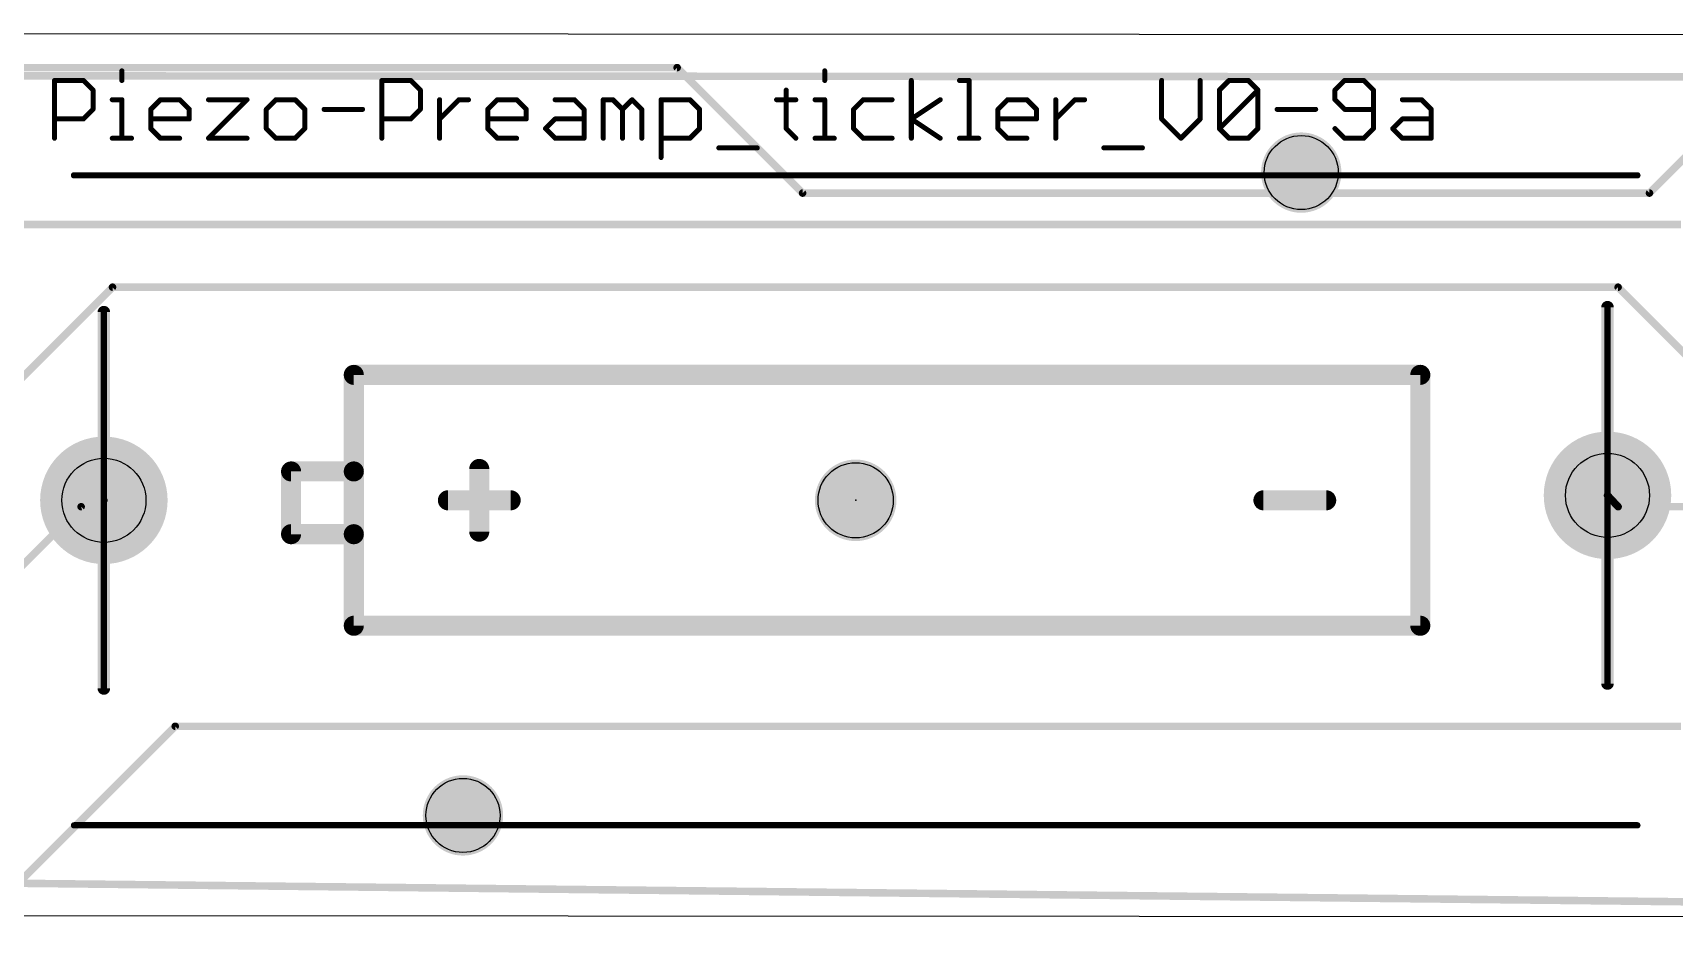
# Model space of a CAD drawing. Extents: x -2 to 99, y -3 to 18.
# Drawn here: x 34.58 to 67.81, y -0.14 to 17.85 of the extents above; entities that cross this region are included whole.
import ezdxf

# ---------------------------------------------------------------- set-up
doc = ezdxf.new("R2010")
doc.units = 0
for name, color, linetype in [('1', 22, 'CONTINUOUS'), ('16', 175, 'CONTINUOUS'), ('17', 82, 'CONTINUOUS'), ('20', 7, 'CONTINUOUS'), ('21', 253, 'CONTINUOUS'), ('23', 7, 'CONTINUOUS'), ('25', 253, 'CONTINUOUS'), ('29', 253, 'CONTINUOUS'), ('30', 253, 'CONTINUOUS'), ('41', 22, 'CONTINUOUS'), ('44', 253, 'CONTINUOUS'), ('51', 253, 'CONTINUOUS')]:
    doc.layers.add(name, color=color, linetype=linetype)

# ---------------------------------------------------------------- blocks, each defined once
blk = doc.blocks.new('ROUNDP')
at = {"const_width": 0.5}
blk.add_lwpolyline([(0, -0.25, 1), (0, 0.25, 1), (0, -0.25)], format="xyb", dxfattribs=at)

msp = doc.modelspace()

# ---------------------------------------------------------------- linework, layer by layer
at = {"layer": '1', "const_width": 0.1524}
for points in [[(96.555, 16.94), (1, 17)], [(47.625, 17.145), (12.065, 17.145)], [(50.165, 14.605), (47.625, 17.145)], [(69.215, 16.51), (67.31, 14.605)], [(67.31, 14.605), (50.165, 14.605)], [(67.945, 13.97), (31.75, 13.97)], [(36.195, 12.7), (31.75, 8.255)], [(66.675, 12.7), (36.195, 12.7)], [(69.215, 10.16), (66.675, 12.7)], [(34.29, 6.985), (35.56, 8.255)], [(35.56, 8.255), (36.02, 8.385)], [(37.465, 3.81), (34.29, 0.635)], [(67.945, 3.81), (37.465, 3.81)], [(1, 1), (96.555, -0.06)]]:
    msp.add_lwpolyline(points, dxfattribs=at)
at = {"layer": '1', "const_width": 0.0762}
for points in [[(47.6519, 17.1719, 1), (47.5981, 17.1181)], [(47.625, 17.1069, 1), (47.625, 17.1831)], [(50.165, 14.6431, 1), (50.165, 14.5669)], [(50.1381, 14.5781, 1), (50.1919, 14.6319)], [(67.2831, 14.6319, 1), (67.3369, 14.5781)], [(67.31, 14.5669, 1), (67.31, 14.6431)], [(36.195, 12.7381, 1), (36.195, 12.6619)], [(36.2219, 12.6731, 1), (36.1681, 12.7269)], [(66.7019, 12.7269, 1), (66.6481, 12.6731)], [(66.675, 12.6619, 1), (66.675, 12.7381)], [(35.5496, 8.2917, 1), (35.5704, 8.2183)], [(35.5869, 8.2281, 1), (35.5331, 8.2819)], [(36.0304, 8.3483, 1), (36.0096, 8.4217)], [(37.465, 3.8481, 1), (37.465, 3.7719)], [(37.4919, 3.7831, 1), (37.4381, 3.8369)]]:
    msp.add_lwpolyline(points, format="xyb", dxfattribs=at)
at = {"layer": '16', "const_width": 0.1524}
for points in [[(96.555, 16.94), (1, 17)], [(66.675, 8.255), (66.46, 8.485)], [(66.675, 8.255), (69.215, 8.255)], [(1, 1), (96.555, -0.06)]]:
    msp.add_lwpolyline(points, dxfattribs=at)
at = {"layer": '16', "const_width": 0.0762}
for points in [[(66.4878, 8.511, 1), (66.4322, 8.459)], [(66.675, 8.2931, 1), (66.675, 8.2169)], [(66.6472, 8.229, 1), (66.7028, 8.281)]]:
    msp.add_lwpolyline(points, format="xyb", dxfattribs=at)
at = {"layer": '20'}
for p, q in [((95.69, 17.79), (0.805, 17.85)), ((1, 0), (95.555, -0.06))]:
    msp.add_line(p, q, dxfattribs=at)
for centre, radius in [((60.26, 15.02), 0.75), ((51.24, 8.385), 0.762), ((43.29, 2.005), 0.75)]:
    msp.add_circle(centre, radius, dxfattribs=at)
at = {"layer": '21', "const_width": 0.4064}
for points in [[(62.67, 10.925), (41.08, 10.925)], [(41.08, 10.925), (41.08, 8.9692)], [(62.67, 5.845), (62.67, 10.925)], [(41.08, 8.9692), (39.81, 8.9692)], [(39.81, 8.9692), (39.81, 7.6992)], [(41.08, 8.9692), (41.08, 7.6992)], [(43.62, 9.02), (43.62, 7.75)], [(44.255, 8.385), (42.985, 8.385)], [(60.765, 8.385), (59.495, 8.385)], [(39.81, 7.6992), (41.08, 7.6992)], [(41.08, 7.6992), (41.08, 5.845)], [(41.08, 5.845), (62.67, 5.845)]]:
    msp.add_lwpolyline(points, dxfattribs=at)
at = {"layer": '21', "const_width": 0.2032}
for points in [[(41.08, 11.0266, 1), (41.08, 10.8234)], [(41.1816, 10.925, 1), (40.9784, 10.925)], [(62.7716, 10.925, 1), (62.5684, 10.925)], [(62.67, 10.8234, 1), (62.67, 11.0266)], [(39.81, 9.0708, 1), (39.81, 8.8676)], [(39.9116, 8.9692, 1), (39.7084, 8.9692)], [(41.1816, 8.9692, 1), (40.9784, 8.9692)], [(40.9784, 8.9692, 1), (41.1816, 8.9692)], [(41.08, 8.8676, 1), (41.08, 9.0708)], [(43.7216, 9.02, 1), (43.5184, 9.02)], [(42.985, 8.4866, 1), (42.985, 8.2834)], [(44.255, 8.2834, 1), (44.255, 8.4866)], [(59.495, 8.4866, 1), (59.495, 8.2834)], [(60.765, 8.2834, 1), (60.765, 8.4866)], [(39.81, 7.8008, 1), (39.81, 7.5976)], [(39.7084, 7.6992, 1), (39.9116, 7.6992)], [(41.1816, 7.6992, 1), (40.9784, 7.6992)], [(40.9784, 7.6992, 1), (41.1816, 7.6992)], [(41.08, 7.5976, 1), (41.08, 7.8008)], [(43.5184, 7.75, 1), (43.7216, 7.75)], [(41.08, 5.9466, 1), (41.08, 5.7434)], [(62.67, 5.7434, 1), (62.67, 5.9466)], [(40.9784, 5.845, 1), (41.1816, 5.845)], [(62.5684, 5.845, 1), (62.7716, 5.845)]]:
    msp.add_lwpolyline(points, format="xyb", dxfattribs=at)
at = {"layer": '23'}
msp.add_point((51.24, 8.385), dxfattribs=at)
at = {"layer": '25', "const_width": 0.1016}
for points in [[(36.3851, 17.0801), (36.3851, 16.8852)], [(50.6128, 17.0801), (50.6128, 16.8852)], [(35.0208, 15.7158), (35.0208, 16.8852)], [(35.0208, 16.8852), (35.6055, 16.8852)], [(35.6055, 16.8852), (35.8004, 16.6903)], [(35.8004, 16.6903), (35.8004, 16.3005)], [(41.6474, 15.7158), (41.6474, 16.8852)], [(41.6474, 16.8852), (42.2321, 16.8852)], [(42.2321, 16.8852), (42.427, 16.6903)], [(42.427, 16.6903), (42.427, 16.3005)], [(49.8332, 16.6903), (49.8332, 15.9107)], [(52.3668, 15.7158), (52.3668, 16.8852)], [(53.3413, 16.8852), (53.5362, 16.8852)], [(53.5362, 16.8852), (53.5362, 15.7158)], [(57.4342, 16.8852), (57.4342, 16.1056)], [(58.2138, 16.1056), (58.2138, 16.8852)], [(58.6036, 16.6903), (58.7985, 16.8852)], [(58.6036, 15.9107), (58.6036, 16.6903)], [(58.6036, 15.9107), (59.3832, 16.6903)], [(58.7985, 16.8852), (59.1883, 16.8852)], [(59.1883, 16.8852), (59.3832, 16.6903)], [(59.3832, 16.6903), (59.3832, 15.9107)], [(61.1373, 16.8852), (60.9424, 16.6903)], [(60.9424, 16.6903), (60.9424, 16.4954)], [(61.5271, 16.8852), (61.1373, 16.8852)], [(61.722, 16.6903), (61.5271, 16.8852)], [(61.722, 15.9107), (61.722, 16.6903)], [(35.8004, 16.3005), (35.6055, 16.1056)], [(36.1902, 16.4954), (36.3851, 16.4954)], [(36.3851, 16.4954), (36.3851, 15.7158)], [(36.9698, 16.3005), (37.1647, 16.4954)], [(36.9698, 15.9107), (36.9698, 16.3005)], [(37.1647, 16.4954), (37.5545, 16.4954)], [(37.5545, 16.4954), (37.7494, 16.3005)], [(37.7494, 16.3005), (37.7494, 16.1056)], [(38.1392, 16.4954), (38.9188, 16.4954)], [(38.9188, 16.4954), (38.1392, 15.7158)], [(39.5035, 16.4954), (39.3086, 16.3005)], [(39.3086, 16.3005), (39.3086, 15.9107)], [(39.8933, 16.4954), (39.5035, 16.4954)], [(40.0882, 16.3005), (39.8933, 16.4954)], [(40.0882, 15.9107), (40.0882, 16.3005)], [(40.478, 16.3005), (41.2576, 16.3005)], [(42.427, 16.3005), (42.2321, 16.1056)], [(42.8168, 15.7158), (42.8168, 16.4954)], [(42.8168, 16.1056), (43.2066, 16.4954)], [(43.2066, 16.4954), (43.4015, 16.4954)], [(43.7913, 16.3005), (43.9862, 16.4954)], [(43.7913, 15.9107), (43.7913, 16.3005)], [(43.9862, 16.4954), (44.376, 16.4954)], [(44.376, 16.4954), (44.5709, 16.3005)], [(44.5709, 16.3005), (44.5709, 16.1056)], [(45.1556, 16.4954), (45.5454, 16.4954)], [(45.5454, 16.4954), (45.7403, 16.3005)], [(45.7403, 16.3005), (45.7403, 15.7158)], [(46.1301, 15.7158), (46.1301, 16.4954)], [(46.1301, 16.4954), (46.325, 16.4954)], [(46.325, 16.4954), (46.5199, 16.3005)], [(46.5199, 16.3005), (46.7148, 16.4954)], [(46.5199, 16.3005), (46.5199, 15.7158)], [(46.7148, 16.4954), (46.9097, 16.3005)], [(46.9097, 16.3005), (46.9097, 15.7158)], [(47.2995, 15.326), (47.2995, 16.4954)], [(47.2995, 16.4954), (47.8842, 16.4954)], [(47.8842, 16.4954), (48.0791, 16.3005)], [(48.0791, 16.3005), (48.0791, 15.9107)], [(49.6383, 16.4954), (50.0281, 16.4954)], [(50.4179, 16.4954), (50.6128, 16.4954)], [(50.6128, 16.4954), (50.6128, 15.7158)], [(51.3924, 16.4954), (51.1975, 16.3005)], [(51.1975, 16.3005), (51.1975, 15.9107)], [(51.9771, 16.4954), (51.3924, 16.4954)], [(52.3668, 16.1056), (52.9515, 16.4954)], [(54.1209, 16.3005), (54.3158, 16.4954)], [(54.1209, 15.9107), (54.1209, 16.3005)], [(54.3158, 16.4954), (54.7056, 16.4954)], [(54.7056, 16.4954), (54.9005, 16.3005)], [(54.9005, 16.3005), (54.9005, 16.1056)], [(55.2903, 15.7158), (55.2903, 16.4954)], [(55.2903, 16.1056), (55.6801, 16.4954)], [(55.6801, 16.4954), (55.875, 16.4954)], [(59.773, 16.3005), (60.5526, 16.3005)], [(60.9424, 16.4954), (61.1373, 16.3005)], [(61.1373, 16.3005), (61.722, 16.3005)], [(62.3067, 16.4954), (62.6965, 16.4954)], [(62.6965, 16.4954), (62.8914, 16.3005)], [(62.8914, 16.3005), (62.8914, 15.7158)], [(35.6055, 16.1056), (35.0208, 16.1056)], [(37.7494, 16.1056), (36.9698, 16.1056)], [(37.1647, 15.7158), (36.9698, 15.9107)], [(39.3086, 15.9107), (39.5035, 15.7158)], [(39.8933, 15.7158), (40.0882, 15.9107)], [(42.2321, 16.1056), (41.6474, 16.1056)], [(44.5709, 16.1056), (43.7913, 16.1056)], [(43.9862, 15.7158), (43.7913, 15.9107)], [(44.9607, 15.9107), (45.1556, 16.1056)], [(45.1556, 15.7158), (44.9607, 15.9107)], [(45.1556, 16.1056), (45.7403, 16.1056)], [(48.0791, 15.9107), (47.8842, 15.7158)], [(49.8332, 15.9107), (50.0281, 15.7158)], [(51.1975, 15.9107), (51.3924, 15.7158)], [(52.9515, 15.7158), (52.3668, 16.1056)], [(54.9005, 16.1056), (54.1209, 16.1056)], [(54.3158, 15.7158), (54.1209, 15.9107)], [(57.4342, 16.1056), (57.824, 15.7158)], [(57.824, 15.7158), (58.2138, 16.1056)], [(58.7985, 15.7158), (58.6036, 15.9107)], [(59.3832, 15.9107), (59.1883, 15.7158)], [(60.9424, 15.9107), (61.1373, 15.7158)], [(61.5271, 15.7158), (61.722, 15.9107)], [(62.1118, 15.9107), (62.3067, 16.1056)], [(62.3067, 15.7158), (62.1118, 15.9107)], [(62.3067, 16.1056), (62.8914, 16.1056)], [(36.1902, 15.7158), (36.58, 15.7158)], [(37.5545, 15.7158), (37.1647, 15.7158)], [(38.1392, 15.7158), (38.9188, 15.7158)], [(39.5035, 15.7158), (39.8933, 15.7158)], [(44.376, 15.7158), (43.9862, 15.7158)], [(45.7403, 15.7158), (45.1556, 15.7158)], [(47.8842, 15.7158), (47.2995, 15.7158)], [(50.4179, 15.7158), (50.8077, 15.7158)], [(51.3924, 15.7158), (51.9771, 15.7158)], [(53.3413, 15.7158), (53.7311, 15.7158)], [(54.7056, 15.7158), (54.3158, 15.7158)], [(59.1883, 15.7158), (58.7985, 15.7158)], [(61.1373, 15.7158), (61.5271, 15.7158)], [(62.8914, 15.7158), (62.3067, 15.7158)], [(48.4689, 15.5209), (49.2485, 15.5209)], [(56.2648, 15.5209), (57.0444, 15.5209)]]:
    msp.add_lwpolyline(points, dxfattribs=at)
at = {"layer": '25', "const_width": 0.0508}
for points in [[(36.4105, 17.0801, 1), (36.3597, 17.0801)], [(50.6382, 17.0801, 1), (50.5874, 17.0801)], [(35.0462, 16.8852, 1), (34.9954, 16.8852)], [(35.0208, 16.9106, 1), (35.0208, 16.8598)], [(35.6235, 16.9032, 1), (35.5875, 16.8672)], [(35.6055, 16.8598, 1), (35.6055, 16.9106)], [(35.8258, 16.6903, 1), (35.775, 16.6903)], [(35.7824, 16.6723, 1), (35.8184, 16.7083)], [(36.3597, 16.8852, 1), (36.4105, 16.8852)], [(41.6728, 16.8852, 1), (41.622, 16.8852)], [(41.6474, 16.9106, 1), (41.6474, 16.8598)], [(42.25, 16.9032, 1), (42.2141, 16.8672)], [(42.2321, 16.8598, 1), (42.2321, 16.9106)], [(42.4524, 16.6903, 1), (42.4016, 16.6903)], [(42.409, 16.6723, 1), (42.4449, 16.7083)], [(49.8586, 16.6903, 1), (49.8078, 16.6903)], [(50.5874, 16.8852, 1), (50.6382, 16.8852)], [(52.3922, 16.8852, 1), (52.3415, 16.8852)], [(53.3413, 16.9106, 1), (53.3413, 16.8598)], [(53.5616, 16.8852, 1), (53.5108, 16.8852)], [(53.5362, 16.8598, 1), (53.5362, 16.9106)], [(57.4596, 16.8852, 1), (57.4088, 16.8852)], [(58.2392, 16.8852, 1), (58.1884, 16.8852)], [(58.629, 16.6903, 1), (58.5782, 16.6903)], [(58.5857, 16.7083, 1), (58.6216, 16.6723)], [(58.7985, 16.9106, 1), (58.7985, 16.8598)], [(58.8165, 16.8672, 1), (58.7806, 16.9032)], [(59.2063, 16.9032, 1), (59.1704, 16.8672)], [(59.1883, 16.8598, 1), (59.1883, 16.9106)], [(59.4086, 16.6903, 1), (59.3578, 16.6903)], [(59.4012, 16.6723, 1), (59.3653, 16.7083)], [(59.3653, 16.6723, 1), (59.4012, 16.7083)], [(60.9678, 16.6903, 1), (60.917, 16.6903)], [(60.9245, 16.7083, 1), (60.9604, 16.6723)], [(61.1373, 16.9106, 1), (61.1373, 16.8598)], [(61.1553, 16.8672, 1), (61.1194, 16.9032)], [(61.5451, 16.9032, 1), (61.5092, 16.8672)], [(61.5271, 16.8598, 1), (61.5271, 16.9106)], [(61.7474, 16.6903, 1), (61.6966, 16.6903)], [(61.7041, 16.6723, 1), (61.74, 16.7083)], [(35.775, 16.3005, 1), (35.8258, 16.3005)], [(35.8184, 16.2825, 1), (35.7824, 16.3185)], [(36.1902, 16.5208, 1), (36.1902, 16.47)], [(36.4105, 16.4954, 1), (36.3597, 16.4954)], [(36.3851, 16.47, 1), (36.3851, 16.5208)], [(36.9518, 16.3185, 1), (36.9878, 16.2825)], [(36.9952, 16.3005, 1), (36.9444, 16.3005)], [(37.1647, 16.5208, 1), (37.1647, 16.47)], [(37.1827, 16.4774, 1), (37.1467, 16.5134)], [(37.5725, 16.5134, 1), (37.5365, 16.4774)], [(37.5545, 16.47, 1), (37.5545, 16.5208)], [(37.7748, 16.3005, 1), (37.724, 16.3005)], [(37.7314, 16.2825, 1), (37.7674, 16.3185)], [(38.1392, 16.5208, 1), (38.1392, 16.47)], [(38.9367, 16.4774, 1), (38.9008, 16.5134)], [(38.9188, 16.47, 1), (38.9188, 16.5208)], [(39.2906, 16.3185, 1), (39.3265, 16.2825)], [(39.334, 16.3005, 1), (39.2832, 16.3005)], [(39.5035, 16.5208, 1), (39.5035, 16.47)], [(39.5214, 16.4774, 1), (39.4855, 16.5134)], [(39.9112, 16.5134, 1), (39.8753, 16.4774)], [(39.8933, 16.47, 1), (39.8933, 16.5208)], [(40.1136, 16.3005, 1), (40.0628, 16.3005)], [(40.0702, 16.2825, 1), (40.1061, 16.3185)], [(40.478, 16.3259, 1), (40.478, 16.2751)], [(41.2576, 16.2751, 1), (41.2576, 16.3259)], [(42.4016, 16.3005, 1), (42.4524, 16.3005)], [(42.4449, 16.2825, 1), (42.409, 16.3185)], [(42.8422, 16.4954, 1), (42.7914, 16.4954)], [(43.2066, 16.5208, 1), (43.2066, 16.47)], [(43.2245, 16.4774, 1), (43.1886, 16.5134)], [(43.4015, 16.47, 1), (43.4015, 16.5208)], [(43.7733, 16.3185, 1), (43.8092, 16.2825)], [(43.8167, 16.3005, 1), (43.7659, 16.3005)], [(43.9862, 16.5208, 1), (43.9862, 16.47)], [(44.0041, 16.4774, 1), (43.9682, 16.5134)], [(44.3939, 16.5134, 1), (44.358, 16.4774)], [(44.376, 16.47, 1), (44.376, 16.5208)], [(44.5963, 16.3005, 1), (44.5455, 16.3005)], [(44.5529, 16.2825, 1), (44.5888, 16.3185)], [(45.1556, 16.5208, 1), (45.1556, 16.47)], [(45.5633, 16.5134, 1), (45.5274, 16.4774)], [(45.5454, 16.47, 1), (45.5454, 16.5208)], [(45.7657, 16.3005, 1), (45.7149, 16.3005)], [(45.7223, 16.2825, 1), (45.7582, 16.3185)], [(46.1555, 16.4954, 1), (46.1047, 16.4954)], [(46.1301, 16.5208, 1), (46.1301, 16.47)], [(46.3429, 16.5134, 1), (46.307, 16.4774)], [(46.325, 16.47, 1), (46.325, 16.5208)], [(46.5019, 16.3185, 1), (46.5378, 16.2825)], [(46.5453, 16.3005, 1), (46.4945, 16.3005)], [(46.5019, 16.2825, 1), (46.5378, 16.3185)], [(46.7327, 16.5134, 1), (46.6968, 16.4774)], [(46.7327, 16.4774, 1), (46.6968, 16.5134)], [(46.9351, 16.3005, 1), (46.8843, 16.3005)], [(46.8917, 16.2825, 1), (46.9276, 16.3185)], [(47.3249, 16.4954, 1), (47.2741, 16.4954)], [(47.2995, 16.5208, 1), (47.2995, 16.47)], [(47.9021, 16.5134, 1), (47.8662, 16.4774)], [(47.8842, 16.47, 1), (47.8842, 16.5208)], [(48.1045, 16.3005, 1), (48.0537, 16.3005)], [(48.0611, 16.2825, 1), (48.097, 16.3185)], [(49.6383, 16.5208, 1), (49.6383, 16.47)], [(50.0281, 16.47, 1), (50.0281, 16.5208)], [(50.4179, 16.5208, 1), (50.4179, 16.47)], [(50.6382, 16.4954, 1), (50.5874, 16.4954)], [(50.6128, 16.47, 1), (50.6128, 16.5208)], [(51.1795, 16.3185, 1), (51.2154, 16.2825)], [(51.2229, 16.3005, 1), (51.1721, 16.3005)], [(51.3924, 16.5208, 1), (51.3924, 16.47)], [(51.4103, 16.4774, 1), (51.3744, 16.5134)], [(51.9771, 16.47, 1), (51.9771, 16.5208)], [(52.9656, 16.4743, 1), (52.9375, 16.5165)], [(54.1463, 16.3005, 1), (54.0955, 16.3005)], [(54.103, 16.3185, 1), (54.1389, 16.2825)], [(54.3158, 16.5208, 1), (54.3158, 16.47)], [(54.3338, 16.4774, 1), (54.2979, 16.5134)], [(54.7236, 16.5134, 1), (54.6877, 16.4774)], [(54.7056, 16.47, 1), (54.7056, 16.5208)], [(54.9259, 16.3005, 1), (54.8751, 16.3005)], [(54.8826, 16.2825, 1), (54.9185, 16.3185)], [(55.3157, 16.4954, 1), (55.2649, 16.4954)], [(55.6801, 16.5208, 1), (55.6801, 16.47)], [(55.6981, 16.4774, 1), (55.6622, 16.5134)], [(55.875, 16.47, 1), (55.875, 16.5208)], [(59.773, 16.3259, 1), (59.773, 16.2751)], [(60.5526, 16.2751, 1), (60.5526, 16.3259)], [(60.9604, 16.5134, 1), (60.9245, 16.4774)], [(60.917, 16.4954, 1), (60.9678, 16.4954)], [(61.1373, 16.3259, 1), (61.1373, 16.2751)], [(61.1194, 16.2825, 1), (61.1553, 16.3185)], [(61.722, 16.2751, 1), (61.722, 16.3259)], [(62.3067, 16.5208, 1), (62.3067, 16.47)], [(62.7145, 16.5134, 1), (62.6786, 16.4774)], [(62.6965, 16.47, 1), (62.6965, 16.5208)], [(62.9168, 16.3005, 1), (62.866, 16.3005)], [(62.8735, 16.2825, 1), (62.9094, 16.3185)], [(35.0208, 16.131, 1), (35.0208, 16.0802)], [(35.5875, 16.1236, 1), (35.6235, 16.0876)], [(35.6055, 16.0802, 1), (35.6055, 16.131)], [(36.9878, 15.9287, 1), (36.9518, 15.8927)], [(36.9698, 16.131, 1), (36.9698, 16.0802)], [(37.724, 16.1056, 1), (37.7748, 16.1056)], [(37.7494, 16.0802, 1), (37.7494, 16.131)], [(39.3265, 15.9287, 1), (39.2906, 15.8927)], [(40.1061, 15.8927, 1), (40.0702, 15.9287)], [(41.6474, 16.131, 1), (41.6474, 16.0802)], [(42.2141, 16.1236, 1), (42.25, 16.0876)], [(42.2321, 16.0802, 1), (42.2321, 16.131)], [(42.7988, 16.1236, 1), (42.8347, 16.0876)], [(43.8092, 15.9287, 1), (43.7733, 15.8927)], [(43.7913, 16.131, 1), (43.7913, 16.0802)], [(44.5455, 16.1056, 1), (44.5963, 16.1056)], [(44.5709, 16.0802, 1), (44.5709, 16.131)], [(44.9786, 15.9287, 1), (44.9427, 15.8927)], [(44.9427, 15.9287, 1), (44.9786, 15.8927)], [(45.1556, 16.131, 1), (45.1556, 16.0802)], [(45.1735, 16.0876, 1), (45.1376, 16.1236)], [(45.7403, 16.0802, 1), (45.7403, 16.131)], [(48.097, 15.8927, 1), (48.0611, 15.9287)], [(49.8511, 15.9287, 1), (49.8152, 15.8927)], [(51.2154, 15.9287, 1), (51.1795, 15.8927)], [(52.3809, 16.1267, 1), (52.3528, 16.0845)], [(52.3528, 16.1267, 1), (52.3809, 16.0845)], [(54.1209, 16.131, 1), (54.1209, 16.0802)], [(54.1389, 15.9287, 1), (54.103, 15.8927)], [(54.8751, 16.1056, 1), (54.9259, 16.1056)], [(54.9005, 16.0802, 1), (54.9005, 16.131)], [(55.2724, 16.1236, 1), (55.3083, 16.0876)], [(57.4522, 16.1236, 1), (57.4163, 16.0876)], [(57.4088, 16.1056, 1), (57.4596, 16.1056)], [(58.1884, 16.1056, 1), (58.2392, 16.1056)], [(58.2318, 16.0876, 1), (58.1959, 16.1236)], [(58.6216, 15.9287, 1), (58.5857, 15.8927)], [(58.5857, 15.9287, 1), (58.6216, 15.8927)], [(59.4012, 15.8927, 1), (59.3653, 15.9287)], [(60.9604, 15.9287, 1), (60.9245, 15.8927)], [(61.74, 15.8927, 1), (61.7041, 15.9287)], [(62.1298, 15.9287, 1), (62.0939, 15.8927)], [(62.0939, 15.9287, 1), (62.1298, 15.8927)], [(62.3067, 16.131, 1), (62.3067, 16.0802)], [(62.3247, 16.0876, 1), (62.2888, 16.1236)], [(62.8914, 16.0802, 1), (62.8914, 16.131)], [(34.9954, 15.7158, 1), (35.0462, 15.7158)], [(36.1902, 15.7412, 1), (36.1902, 15.6904)], [(36.3597, 15.7158, 1), (36.4105, 15.7158)], [(36.58, 15.6904, 1), (36.58, 15.7412)], [(36.9444, 15.9107, 1), (36.9952, 15.9107)], [(37.1647, 15.7412, 1), (37.1647, 15.6904)], [(37.1467, 15.6978, 1), (37.1827, 15.7338)], [(37.5545, 15.6904, 1), (37.5545, 15.7412)], [(38.1212, 15.7338, 1), (38.1572, 15.6978)], [(38.1392, 15.7412, 1), (38.1392, 15.6904)], [(38.9188, 15.6904, 1), (38.9188, 15.7412)], [(39.2832, 15.9107, 1), (39.334, 15.9107)], [(39.5035, 15.7412, 1), (39.5035, 15.6904)], [(39.4855, 15.6978, 1), (39.5214, 15.7338)], [(39.8753, 15.7338, 1), (39.9112, 15.6978)], [(39.8933, 15.6904, 1), (39.8933, 15.7412)], [(40.0628, 15.9107, 1), (40.1136, 15.9107)], [(41.622, 15.7158, 1), (41.6728, 15.7158)], [(42.7914, 15.7158, 1), (42.8422, 15.7158)], [(43.7659, 15.9107, 1), (43.8167, 15.9107)], [(43.9862, 15.7412, 1), (43.9862, 15.6904)], [(43.9682, 15.6978, 1), (44.0041, 15.7338)], [(44.376, 15.6904, 1), (44.376, 15.7412)], [(45.1556, 15.7412, 1), (45.1556, 15.6904)], [(45.1376, 15.6978, 1), (45.1735, 15.7338)], [(45.7149, 15.7158, 1), (45.7657, 15.7158)], [(45.7403, 15.6904, 1), (45.7403, 15.7412)], [(46.1047, 15.7158, 1), (46.1555, 15.7158)], [(46.4945, 15.7158, 1), (46.5453, 15.7158)], [(46.8843, 15.7158, 1), (46.9351, 15.7158)], [(47.2995, 15.7412, 1), (47.2995, 15.6904)], [(47.8662, 15.7338, 1), (47.9021, 15.6978)], [(47.8842, 15.6904, 1), (47.8842, 15.7412)], [(48.0537, 15.9107, 1), (48.1045, 15.9107)], [(49.8078, 15.9107, 1), (49.8586, 15.9107)], [(50.0101, 15.6978, 1), (50.046, 15.7338)], [(50.4179, 15.7412, 1), (50.4179, 15.6904)], [(50.5874, 15.7158, 1), (50.6382, 15.7158)], [(50.8077, 15.6904, 1), (50.8077, 15.7412)], [(51.1721, 15.9107, 1), (51.2229, 15.9107)], [(51.3924, 15.7412, 1), (51.3924, 15.6904)], [(51.3744, 15.6978, 1), (51.4103, 15.7338)], [(51.9771, 15.6904, 1), (51.9771, 15.7412)], [(52.3415, 15.7158, 1), (52.3922, 15.7158)], [(52.9375, 15.6947, 1), (52.9656, 15.7369)], [(53.3413, 15.7412, 1), (53.3413, 15.6904)], [(53.5108, 15.7158, 1), (53.5616, 15.7158)], [(53.7311, 15.6904, 1), (53.7311, 15.7412)], [(54.0955, 15.9107, 1), (54.1463, 15.9107)], [(54.3158, 15.7412, 1), (54.3158, 15.6904)], [(54.2979, 15.6978, 1), (54.3338, 15.7338)], [(54.7056, 15.6904, 1), (54.7056, 15.7412)], [(55.2649, 15.7158, 1), (55.3157, 15.7158)], [(57.8061, 15.7338, 1), (57.842, 15.6978)], [(57.8061, 15.6978, 1), (57.842, 15.7338)], [(58.5782, 15.9107, 1), (58.629, 15.9107)], [(58.7985, 15.7412, 1), (58.7985, 15.6904)], [(58.7806, 15.6978, 1), (58.8165, 15.7338)], [(59.1704, 15.7338, 1), (59.2063, 15.6978)], [(59.1883, 15.6904, 1), (59.1883, 15.7412)], [(59.3578, 15.9107, 1), (59.4086, 15.9107)], [(61.1373, 15.7412, 1), (61.1373, 15.6904)], [(61.1194, 15.6978, 1), (61.1553, 15.7338)], [(61.5092, 15.7338, 1), (61.5451, 15.6978)], [(61.5271, 15.6904, 1), (61.5271, 15.7412)], [(61.6966, 15.9107, 1), (61.7474, 15.9107)], [(62.3067, 15.7412, 1), (62.3067, 15.6904)], [(62.2888, 15.6978, 1), (62.3247, 15.7338)], [(62.866, 15.7158, 1), (62.9168, 15.7158)], [(62.8914, 15.6904, 1), (62.8914, 15.7412)], [(47.2741, 15.326, 1), (47.3249, 15.326)], [(48.4689, 15.5463, 1), (48.4689, 15.4955)], [(49.2485, 15.4955, 1), (49.2485, 15.5463)], [(56.2648, 15.5463, 1), (56.2648, 15.4955)], [(57.0444, 15.4955, 1), (57.0444, 15.5463)]]:
    msp.add_lwpolyline(points, format="xyb", dxfattribs=at)
at = {"layer": '29'}
for points, const_width in [([(60.26, 14.6133, 1), (60.26, 15.4268, 1), (60.26, 14.6133)], 0.8135), ([(66.46, 8.0834, 1), (66.46, 8.8866, 1), (66.46, 8.0834)], 0.889), ([(36.02, 7.9834, 1), (36.02, 8.7866, 1), (36.02, 7.9834)], 0.889), ([(51.24, 7.9722, 1), (51.24, 8.7978, 1), (51.24, 7.9722)], 0.8255), ([(43.29, 1.5982, 1), (43.29, 2.4118, 1), (43.29, 1.5982)], 0.8135)]:
    msp.add_lwpolyline(points, format="xyb", dxfattribs=dict(at, const_width=const_width))
at = {"layer": '30'}
for points, const_width in [([(60.26, 14.6133, 1), (60.26, 15.4268, 1), (60.26, 14.6133)], 0.8135), ([(36.02, 7.9834, 1), (36.02, 8.7866, 1), (36.02, 7.9834)], 1.778), ([(66.46, 8.0834, 1), (66.46, 8.8866, 1), (66.46, 8.0834)], 1.778), ([(51.24, 7.9722, 1), (51.24, 8.7978, 1), (51.24, 7.9722)], 0.8255), ([(43.29, 1.5982, 1), (43.29, 2.4118, 1), (43.29, 1.5982)], 0.8135)]:
    msp.add_lwpolyline(points, format="xyb", dxfattribs=dict(at, const_width=const_width))
at = {"layer": '41', "const_width": 0.254}
for points in [[(36.02, 12.195), (36.02, 4.575)], [(66.46, 4.675), (66.46, 12.295)]]:
    msp.add_lwpolyline(points, dxfattribs=at)
at = {"layer": '41', "const_width": 0.127}
for points in [[(36.0835, 12.195, 1), (35.9565, 12.195)], [(66.5235, 12.295, 1), (66.3965, 12.295)], [(66.3965, 4.675, 1), (66.5235, 4.675)], [(35.9565, 4.575, 1), (36.0835, 4.575)]]:
    msp.add_lwpolyline(points, format="xyb", dxfattribs=at)
at = {"layer": '44'}
for centre in [(66.46, 8.485), (36.02, 8.385)]:
    msp.add_circle(centre, 0.8509, dxfattribs=at)
at = {"layer": '51', "const_width": 0.0635}
for points in [[(35.415, 14.9968, 1), (35.415, 14.9332)], [(67.065, 14.9332, 1), (67.065, 14.9968)], [(66.4918, 12.295, 1), (66.4283, 12.295)], [(36.0518, 12.195, 1), (35.9883, 12.195)], [(66.4283, 4.675, 1), (66.4918, 4.675)], [(35.9883, 4.575, 1), (36.0518, 4.575)], [(35.415, 1.8368, 1), (35.415, 1.7733)], [(67.065, 1.7733, 1), (67.065, 1.8368)]]:
    msp.add_lwpolyline(points, format="xyb", dxfattribs=at)
at = {"layer": '51', "const_width": 0.127}
for points in [[(35.415, 14.965), (67.065, 14.965)], [(66.46, 12.295), (66.46, 4.675)], [(36.02, 12.195), (36.02, 4.575)], [(35.415, 1.805), (67.065, 1.805)]]:
    msp.add_lwpolyline(points, dxfattribs=at)

# ---------------------------------------------------------------- block references
at = {"layer": '17', "xscale": 2.5527, "yscale": 2.5527}
for p in [(36.02, 8.385), (36.02, 8.385), (66.46, 8.485), (66.46, 8.485)]:
    msp.add_blockref('ROUNDP', p, dxfattribs=at)

doc.saveas('drawing.dxf')
